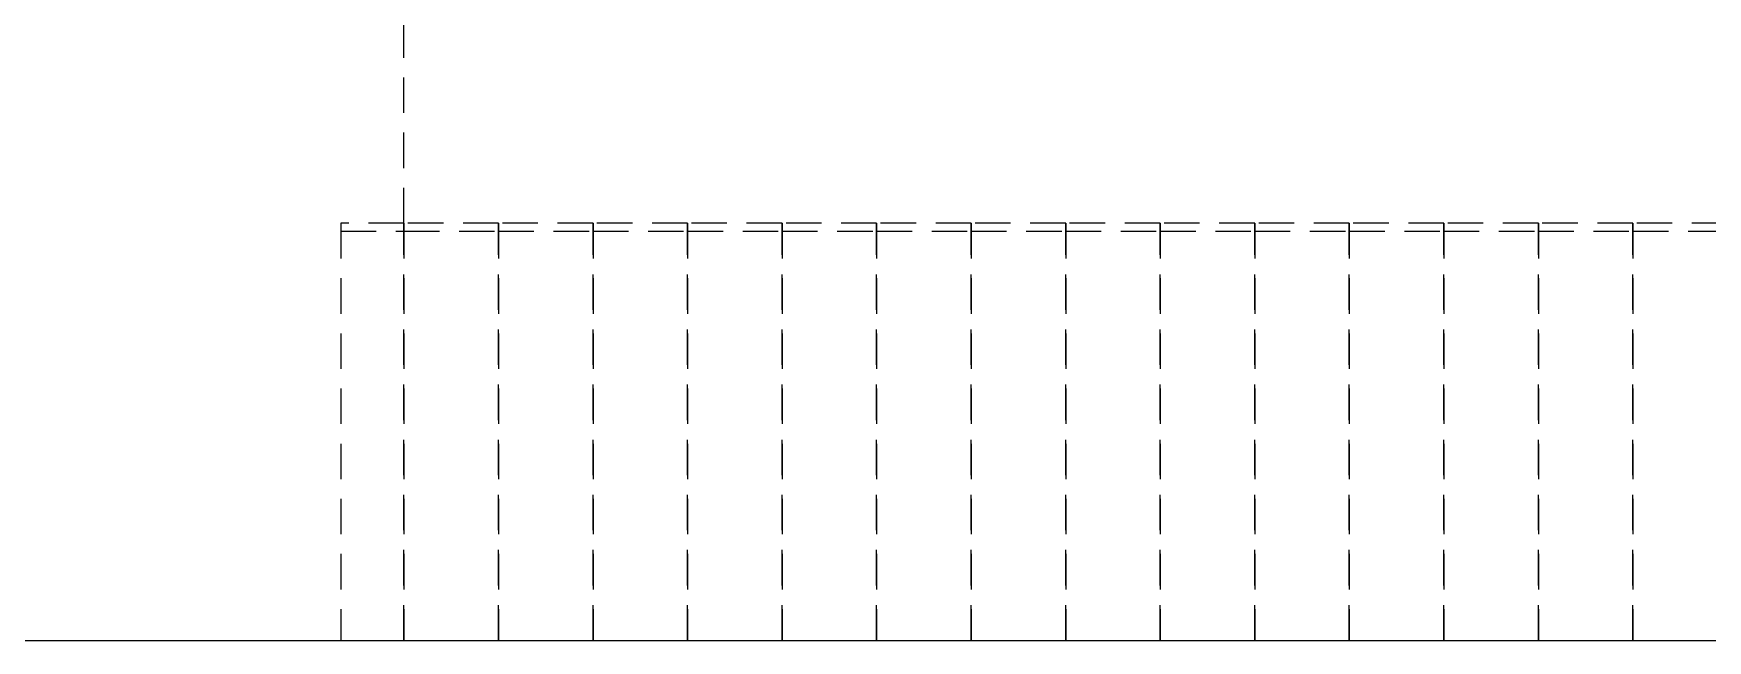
# Model space of a CAD drawing. Header units: millimetres. Extents: x 19868 to 801382, y -4805 to 85279.
# Drawn here: x 138738 to 149363, y 67179 to 71034 of the extents above; entities that cross this region are included whole.
import ezdxf

# ---------------------------------------------------------------- set-up
doc = ezdxf.new("R2010")
doc.units = ezdxf.units.MM
doc.header["$LTSCALE"] = 250
doc.linetypes.add('H1', pattern=[1.5, 1, -0.5])
doc.linetypes.add('HID', pattern=[2.8, 1.8, -1])
doc.layers.add('A-ETC-SERVER', color=5, linetype='H1')
doc.layers.add('A-FIN', color=6, linetype='Continuous')

# ---------------------------------------------------------------- blocks, each defined once
blk = doc.blocks.new('A$C8f9dbc63')
at = {"layer": 'A-ETC-SERVER', "color": 8, "linetype": 'HID', "ltscale": 0.5}
for p, q in [((0, 2650), (0, 4200)), ((-401, 2600), (-1, 2600)), ((0, 2600), (600, 2600)), ((600, 2600), (1200, 2600)), ((1200, 2600), (1800, 2600)), ((1800, 2600), (2400, 2600)), ((2400, 2600), (3000, 2600)), ((3000, 2600), (3600, 2600)), ((3600, 2600), (4200, 2600)), ((4200, 2600), (4800, 2600)), ((4800, 2600), (5400, 2600)), ((5400, 2600), (6000, 2600)), ((6000, 2600), (6600, 2600)), ((6600, 2600), (7200, 2600)), ((7200, 2600), (7800, 2600)), ((7800, 2600), (8400, 2600))]:
    blk.add_line(p, q, dxfattribs=at)
for points in [[(-401, 0), (-1, 0), (-1, 2650), (-401, 2650)], [(0, 0), (600, 0), (600, 2650), (0, 2650)], [(600, 0), (1200, 0), (1200, 2650), (600, 2650)], [(1200, 0), (1800, 0), (1800, 2650), (1200, 2650)], [(1800, 0), (2400, 0), (2400, 2650), (1800, 2650)], [(2400, 0), (3000, 0), (3000, 2650), (2400, 2650)], [(3000, 0), (3600, 0), (3600, 2650), (3000, 2650)], [(3600, 0), (4200, 0), (4200, 2650), (3600, 2650)], [(4200, 0), (4800, 0), (4800, 2650), (4200, 2650)], [(4800, 0), (5400, 0), (5400, 2650), (4800, 2650)], [(5400, 0), (6000, 0), (6000, 2650), (5400, 2650)], [(6000, 0), (6600, 0), (6600, 2650), (6000, 2650)], [(6600, 0), (7200, 0), (7200, 2650), (6600, 2650)], [(7200, 0), (7800, 0), (7800, 2650), (7200, 2650)], [(7800, 0), (8400, 0), (8400, 2650), (7800, 2650)]]:
    blk.add_lwpolyline(points, close=True, dxfattribs=at)

msp = doc.modelspace()

# ---------------------------------------------------------------- linework, layer by layer
at = {"layer": 'A-FIN'}
msp.add_line((123238.2, 67178.9), (154038.2, 67178.9), dxfattribs=at)

# ---------------------------------------------------------------- block references
at = {"layer": 'A-ETC-SERVER'}
msp.add_blockref('A$C8f9dbc63', (141089.7, 67178.9), dxfattribs=at)

doc.saveas('drawing.dxf')
